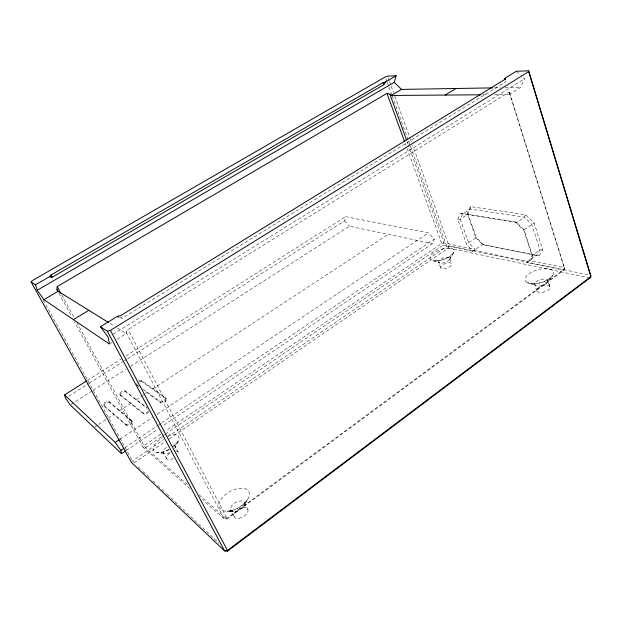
<?xml version="1.0" encoding="UTF-8"?>
<svg xmlns="http://www.w3.org/2000/svg" width="622" height="622" viewBox="0 0 622 622"><rect width="100%" height="100%" fill="white"/><g stroke="black" fill="none" stroke-linecap="round" stroke-linejoin="round"><path stroke-width="0.47" stroke-dasharray="3.11 2.33" d="M470.38 206.597L470.139 209L467.666 214.263L460.303 219.224L457.73 219.247L466.492 243.987L472.774 251.21L482.462 244.485L539.002 255.922L542.819 249.927L534.197 223.088L525.676 214.761L470.38 206.597L467.542 212.654L467.666 214.263L475.877 237.783L482.462 244.485L539.002 255.922M175.093 447.778L175.031 446.021L178.382 452.567M127.72 358.684L344.534 220.841L345.63 216.681L428.426 232.853L434.374 239.058L432.399 243.622L162.49 426.031M494.537 94.7L509.06 94.598L509.745 93.082L509.146 92.079L128.046 329.505L126.157 332.335L126.328 333.54L116.687 339.558M457.73 219.247L460.482 213.229L515.319 221.945L516.61 222.575L524.027 229.891L532.362 255.417L532.634 257.251L530.519 260.626L526.577 262.445L563.75 270.205L564.675 268.875L509.745 93.082M509.06 94.598L520.567 87.414L524.571 78.722L521.127 75.62M174.766 448.485L178.32 440.905L173.795 446.332M525.676 214.761L524.362 217.187L516.61 222.575L460.482 213.229M526.577 262.445L536.693 255.16L539.997 249.927L531.779 224.449L524.362 217.187L470.139 209L462.721 213.976L460.303 219.224L468.615 242.774L475.2 249.523L443.968 242.844L441.737 243.435L165.639 430.891M524.027 229.891L534.197 223.088M475.877 237.783L466.492 243.987M133.94 462.97L165.219 441.589M169.231 438.844L448.384 248.015L449.045 245.853L412.697 145.478M133.45 462.286L132.478 460.91L163.757 439.575M167.769 436.838L446.853 246.421L449.045 245.853L589.742 275.149M160.826 434.164L143.97 445.609L143.076 447.28L190.814 489.397M161.518 436.753L145.462 447.677L143.076 447.28L74.64 322.033M162.319 436.209L164.729 434.568M165.53 434.024L443.292 245.052L443.968 242.844L408.467 145.276M124.874 447.708L157.832 425.487M158.633 424.95L161.051 423.325M161.852 422.781L434.374 239.058M126.344 450.46L157.669 429.289M120.046 439.163L152.336 417.556M157.179 414.314L428.426 232.853M94.746 426.987L97.926 424.904M98.719 424.383L107.45 418.653M108.244 418.132L113.803 414.485M119.408 410.808L130.542 403.499M136.062 399.868L142.337 395.755M143.114 395.242L147.033 392.669M152.483 389.1L388.252 234.354M71.009 404.393L92.243 390.81M93.059 390.282L125.722 369.382M130.62 366.249L349.463 226.206L432.399 243.622M68.809 396.136L88.448 383.657M89.265 383.136L123.63 361.289M124.447 360.768L126.896 359.205M87.453 380.384L121.057 359.073M125.978 355.955L345.63 216.681M110.265 343.569L111.874 342.567M113.181 334.193L524.571 78.722M119.626 317.484L122.169 318.285L505.896 81.731L505.717 80.86M169.137 449.535L163.99 451.813L157.117 452.738L165.234 453.726L163.228 452.497L166.867 459.075M494.568 87.85L500.345 87.749M505.157 87.671L520.567 87.414M482.921 94.793L488.729 94.746M542.819 249.927L539.997 249.927L532.362 255.417L529.112 260.618L564.543 267.608L563.75 270.205L226.82 519.113L224.083 518.756L202.383 499.606M473.987 250.363L527.845 261.528M472.774 251.21L443.292 245.052L441.737 243.435L407.223 148.86M589.897 277.948L448.384 248.015L446.853 246.421L410.442 146.178M110.032 323.44L114.106 325.967M117.364 327.988L126.328 333.54M138.434 380.843A3.227 1.298 -28.6 0 1 141.311 380.454L165.709 397.917L166.478 399.207M141.311 380.454L141.855 381.473L166.276 398.99A3.421 1.469 -28.6 0 1 164.776 401.796A3.421 1.469 -28.6 0 1 160.678 402.714L144.032 390.46M135.985 383.914L138.317 385.624M142.99 389.061L160.111 401.633L160.678 402.714M136.529 384.94L139.53 387.148M148.977 412.106A3.46 1.485 -29.2 0 1 143.713 413.995L143.138 412.907L119.836 394.395A3.258 1.314 -29.1 0 1 121.445 391.774A3.258 1.314 -29.1 0 1 125.247 390.88L147.297 407.954M125.247 390.88L125.8 391.907L147.173 408.491M119.681 394.192L120.396 395.421L143.713 413.995M126.491 425.44L125.901 424.359L103.462 405.023A3.297 1.322 -29.6 0 1 105.149 402.341A3.297 1.322 -29.6 0 1 108.951 401.462L131.67 420.519L132.261 421.607A3.499 1.501 -29.8 0 1 130.581 424.554A3.499 1.501 -29.8 0 1 126.491 425.44L104.037 406.057L103.314 404.813M108.951 401.462L109.511 402.496L132.261 421.607M187.587 484.67L145.462 447.677L143.97 445.609L77.151 323.137M199.211 494.879L226.82 519.113L226.921 518.282L128.046 329.505M516.322 71.266L520.443 74.998M138.154 466.951L140.261 468.941M143.068 471.6L150.096 478.232M152.903 480.884L155.01 482.874M157.825 485.525L166.253 493.487M166.96 494.148L218.944 543.239M515.319 221.945L523.841 230.358L532.634 257.251M483.691 245.014L476.157 237.34L467.542 212.654M344.534 220.841L349.463 226.206M43.159 300.061L132.478 460.91M131.856 420.76L132.447 421.84M61.842 295.069L74.368 318.036M58.81 293.071L71.849 316.925M233.973 516.112L230.676 509.962L231.656 511.082L233.32 511.649L228.842 511.338L234.346 511.712L227.03 511.23C235.272 510.716 243.264 506.145 247.789 499.225L243.777 506.355L244.563 504.543L244.221 502.281L247.991 509.791M126.157 332.335L224.083 518.756L226.921 518.282L564.675 268.875L509.146 92.079M121.469 316.932L122.169 318.285M440.633 267.74L438.611 262.259L439.886 263.052L432.912 260.696C440.469 261.535 449.193 258.729 453.796 252.478L449.364 259.599L451.082 256.785L449.636 259.102L449.698 258.216L451.751 263.845M407.138 141.629L408.133 144.366M405.233 143.402L405.894 145.221M388.245 77.96L389.232 80.697M389.566 81.606L390.888 85.261M391.215 86.17L393.532 92.561M394.853 96.208L410.053 138.185M410.38 139.095L411.375 141.832M385.951 78.737L386.946 81.466M387.273 82.384L388.602 86.03M388.929 86.94L391.907 95.143M392.241 96.052L410.116 145.268M536.973 291.104L534.757 284.448L536.016 285.661L527.549 282.738C536.218 285.342 546.761 282.271 552.748 275.499L547.344 282.613L547.85 280.367L550.089 287.341A6.858 3.149 -15.9 0 1 540.339 292.488A6.858 3.149 -15.9 0 1 539.904 286.96A6.858 3.149 -15.9 0 1 550.089 287.341L547.85 280.367M104.037 406.057A3.297 1.33 -29.7 0 1 105.717 403.375A3.297 1.33 -29.7 0 1 109.511 402.496M131.67 420.519A3.499 1.501 -29.8 0 1 129.99 423.465A3.499 1.501 -29.8 0 1 125.901 424.359M120.396 395.421A3.258 1.314 -29.1 0 1 121.998 392.801A3.258 1.314 -29.1 0 1 125.8 391.907M148.534 410.87A3.46 1.485 -29.2 0 1 145.672 412.798A3.46 1.485 -29.2 0 1 143.138 412.907M136.84 383.393A3.227 1.298 -28.6 0 1 136.964 383.261M139.188 381.768A3.227 1.298 -28.6 0 1 141.855 381.473M165.709 397.917A3.421 1.469 -28.6 0 1 164.208 400.708A3.421 1.469 -28.6 0 1 160.111 401.633M175.49 450.958A6.725 3.219 -29.9 0 1 178.055 454.138M173.336 458.43A6.725 3.219 -29.9 0 1 166.439 458.492A6.725 3.219 -29.9 0 1 170.809 452.482M172.76 445.057A6.741 3.18 -29.8 0 1 174.906 448.221M170.117 452.521A6.741 3.18 -29.8 0 1 163.337 452.738A6.741 3.18 -29.8 0 1 167.03 446.993M169.993 445.562A6.741 3.18 -29.8 0 1 170.412 445.43M167.769 435.377A14.493 6.749 -29.7 0 1 178.724 436.574A14.493 6.749 -29.7 0 1 173.219 446.806M168.912 449.667A14.493 6.749 -29.7 0 1 153.432 450.693A14.493 6.749 -29.7 0 1 162.326 437.888M538.668 286.097A6.873 3.118 -16 0 0 547.982 280.716A6.873 3.118 -16 0 0 537.431 280.833A6.873 3.118 -16 0 0 538.668 286.097M239.042 518.297A7.767 4.37 -29.9 0 0 247.859 509.379A7.767 4.37 -29.9 0 0 236.072 511.284A7.767 4.37 -29.9 0 0 239.042 518.297M441.744 263.16A5.909 2.449 -19.4 0 0 449.729 258.332A5.909 2.449 -19.4 0 0 440.889 258.97A5.909 2.449 -19.4 0 0 441.744 263.16M443.634 268.836A5.893 2.472 -19.3 0 0 451.805 264.093A5.893 2.472 -19.3 0 0 443.144 264.49A5.893 2.472 -19.3 0 0 443.634 268.836M236.018 511.509A7.798 4.331 -29.8 0 0 244.322 502.444A7.798 4.331 -29.8 0 0 232.317 504.978A7.798 4.331 -29.8 0 0 236.018 511.509M229.837 510.965A16.763 9.19 -29.7 0 0 248.94 491.932A16.763 9.19 -29.7 0 0 223.578 496.239A16.763 9.19 -29.7 0 0 229.837 510.965M437.017 260.906A12.689 5.186 -19.4 0 0 454.114 250.542A12.689 5.186 -19.4 0 0 435.097 252.073A12.689 5.186 -19.4 0 0 437.017 260.906M533.622 283.741A14.772 6.609 -16.2 0 0 553.549 272.179A14.772 6.609 -16.2 0 0 530.83 272.638A14.772 6.609 -16.2 0 0 533.622 283.741"/><path stroke-width="0.93" d="M505.383 79.297L504.706 78.403L505.118 79.251L120.761 315.587L117.535 316.248L100.445 326.744L108.236 337.264L109.464 344.067L43.937 299.648L37.196 290.295L35.532 284.814L31.1 281.953L32.352 280.592L385.29 76.91L387.584 76.133L396.097 75.814L394.262 82.345L37.196 290.295M57.877 291.36L56.944 289.658L57.201 286.563L386.977 93.393L389.885 94.217L391.16 95.469L480.985 94.801M31.1 281.953L131.576 462.597L224.596 550.882L227.38 551.201L227.481 550.447L110.397 330.406L107.357 331.207L100.445 326.744M385.687 81.847L383.059 82.64L50.918 275.048L49.706 276.409L49.985 276.914L52.131 277.28L383.813 84.724L385.687 81.847L396.097 75.814M227.38 551.201L589.897 277.948L590.698 275.344L528.653 70.799L516.322 71.266L504.706 78.403M589.897 277.948L590.9 276.635L590.698 275.344M125.543 451.004L121.523 453.718L120.855 450.421L124.066 448.252M86.637 380.905L64.501 394.939L115.202 442.397L119.237 439.7M110.397 330.406L528.708 71.647L528.653 70.799M73.419 319.638L88.845 310.316M445.15 95.073L456.043 88.487M43.937 299.648L58.149 291.298L108.399 322.429M391.16 95.469L401.493 89.397L492.64 87.881M35.532 284.814L49.869 276.502L49.985 276.914M117.535 316.248L118.359 317.08M121.523 453.718L70.193 404.914L65.535 398.22L64.501 394.939M394.262 82.345L401.493 89.397M56.944 289.658L58.149 291.298M115.202 442.397L120.855 450.421M50.918 275.048L52.131 277.28M57.201 286.563L60.909 293.366M107.357 331.207L224.596 550.882L227.481 550.447L590.9 276.635L528.708 71.647M117.783 316.396L118.102 317.002M385.391 81.855L385.562 82.329M389.885 94.217L406.477 139.81M383.059 82.64L383.813 84.724M386.977 93.393L404.564 141.583M505.126 78.388L505.305 78.955"/></g></svg>
